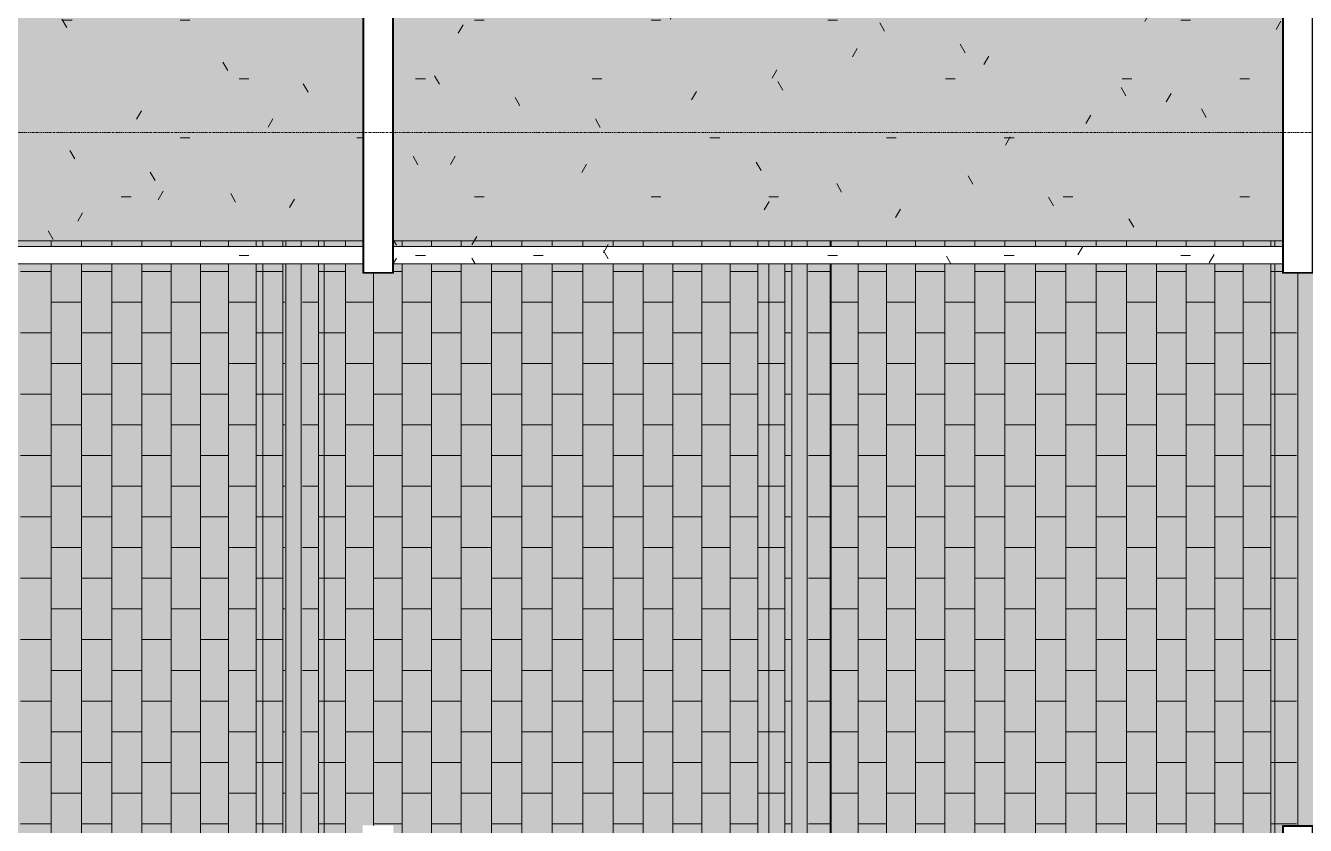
# Model space of a CAD drawing. Header units: inches. Extents: x -956 to 966, y -1111 to 895.
# Drawn here: x -580.8 to -413.8, y -66.6 to 37.7 of the extents above; entities that cross this region are included whole.
import ezdxf

# ---------------------------------------------------------------- set-up
doc = ezdxf.new("R2010")
doc.units = ezdxf.units.IN
doc.header["$MEASUREMENT"] = 0
doc.linetypes.add('Grid Line 1_4_', pattern=[0.4375, 0.25, -0.0625, 0.0625, -0.0625])
for name, color, linetype, lineweight in [('A-CLNG', 13, 'Continuous', 13), ('A-CLNG-PATT', 13, 'Continuous', 13), ('E-LITE-EQPM', 33, 'Continuous', 9), ('I-WALL', 2, 'Continuous', 13), ('S-GRID', 1, 'Continuous', 9)]:
    doc.layers.add(name, color=color, linetype=linetype, lineweight=lineweight)
pattern_1 = [(0, (0, 0), (30.72, 7.68), [1.267, -21.773, 1.267, -21.773, -122.88]), (0, (0, 0), (30.72, 7.68), [-46.08, 1.267, -44.813, 1.267, -21.773, -53.76]), (0, (0, 0), (30.72, 7.68), [-115.2, 1.267, -14.093, 1.267, -37.133]), (120, (11.52, 3.84), (-22.011075, 22.7643), [1.267, -21.773, 1.267, -21.773, -122.88]), (120, (11.52, 3.84), (-22.011075, 22.7643), [-46.08, 1.267, -44.813, 1.267, -21.773, -53.76]), (120, (11.52, 3.84), (-22.011075, 22.7643), [-115.2, 1.267, -14.093, 1.267, -37.133]), (240, (15.36, 19.2), (-8.708925, -30.4443), [1.267, -21.773, 1.267, -21.773, -122.88]), (240, (15.36, 19.2), (-8.708925, -30.4443), [-46.08, 1.267, -44.813, 1.267, -21.773, -53.76]), (240, (15.36, 19.2), (-8.708925, -30.4443), [-115.2, 1.267, -14.093, 1.267, -37.133])]

# ---------------------------------------------------------------- blocks, each defined once
blk = doc.blocks.new('FP_1_18-7TH FLOOR TELECOM OVERHEAD ROUTING PLAN')
at = {"layer": 'A-CLNG-PATT', "color": 50}
for p, q in [((-475.71, 9.63), (-475.71, 8.88)), ((-472.15, 9.63), (-472.15, 8.88)), ((-468.47, 9.63), (-468.47, 8.88)), ((-464.71, 9.63), (-464.71, 8.88)), ((-460.87, 9.63), (-460.87, 8.88)), ((-456.96, 9.63), (-456.96, 8.88)), ((-453.02, 9.63), (-453.02, 8.88)), ((-449.05, 9.63), (-449.05, 8.88)), ((-445.07, 9.63), (-445.07, 8.88)), ((-441.1, 9.63), (-441.1, 8.88)), ((-437.15, 9.63), (-437.15, 8.88)), ((-433.24, 9.63), (-433.24, 8.88)), ((-429.39, 9.63), (-429.39, 8.88)), ((-425.62, 9.63), (-425.62, 8.88)), ((-421.93, 9.63), (-421.93, 8.88)), ((-418.35, 9.63), (-418.35, 8.88)), ((-475.82, 5.61), (-478.67, 5.61)), ((-475.71, 5.61), (-475.82, 5.61)), ((-475.71, 6.63), (-475.71, -164.61)), ((-472.15, 6.63), (-472.15, -164.61)), ((-468.47, 5.61), (-472.15, 5.61)), ((-468.47, 6.63), (-468.47, -164.61)), ((-464.71, 6.63), (-464.71, -164.61)), ((-460.87, 5.61), (-464.71, 5.61)), ((-460.87, 6.63), (-460.87, -164.61)), ((-456.96, 6.63), (-456.96, -164.61)), ((-453.02, 5.61), (-456.96, 5.61)), ((-453.02, 6.63), (-453.02, -164.61)), ((-449.05, 6.63), (-449.05, -164.61)), ((-445.07, 5.61), (-449.05, 5.61)), ((-445.07, 6.63), (-445.07, -164.61)), ((-441.1, 6.63), (-441.1, -164.61)), ((-437.15, 5.61), (-441.1, 5.61)), ((-437.15, 6.63), (-437.15, -164.61)), ((-433.24, 6.63), (-433.24, -164.61)), ((-429.39, 5.61), (-433.24, 5.61)), ((-429.39, 6.63), (-429.39, -164.61)), ((-425.62, 6.63), (-425.62, -164.61)), ((-421.93, 5.61), (-425.62, 5.61)), ((-421.93, 6.63), (-421.93, -164.61)), ((-418.35, 6.63), (-418.35, -164.61)), ((-417.82, 5.61), (-418.35, 5.61)), ((-416.8, 5.61), (-417.82, 5.61)), ((-472.15, 1.61), (-475.71, 1.61)), ((-464.71, 1.61), (-468.47, 1.61)), ((-456.96, 1.61), (-460.87, 1.61)), ((-449.05, 1.61), (-453.02, 1.61)), ((-441.1, 1.61), (-445.07, 1.61)), ((-433.24, 1.61), (-437.15, 1.61)), ((-425.62, 1.61), (-429.39, 1.61)), ((-418.35, 1.61), (-421.93, 1.61)), ((-475.82, -2.39), (-478.67, -2.39)), ((-475.71, -2.39), (-475.82, -2.39)), ((-468.47, -2.39), (-472.15, -2.39)), ((-460.87, -2.39), (-464.71, -2.39)), ((-453.02, -2.39), (-456.96, -2.39)), ((-445.07, -2.39), (-449.05, -2.39)), ((-437.15, -2.39), (-441.1, -2.39)), ((-429.39, -2.39), (-433.24, -2.39)), ((-421.93, -2.39), (-425.62, -2.39)), ((-417.82, -2.39), (-418.35, -2.39)), ((-414.97, -2.39), (-417.82, -2.39)), ((-472.15, -6.39), (-475.71, -6.39)), ((-464.71, -6.39), (-468.47, -6.39)), ((-456.96, -6.39), (-460.87, -6.39)), ((-449.05, -6.39), (-453.02, -6.39)), ((-441.1, -6.39), (-445.07, -6.39)), ((-433.24, -6.39), (-437.15, -6.39)), ((-425.62, -6.39), (-429.39, -6.39)), ((-418.35, -6.39), (-421.93, -6.39)), ((-475.82, -10.39), (-478.67, -10.39)), ((-475.71, -10.39), (-475.82, -10.39)), ((-468.47, -10.39), (-472.15, -10.39)), ((-460.87, -10.39), (-464.71, -10.39)), ((-453.02, -10.39), (-456.96, -10.39)), ((-445.07, -10.39), (-449.05, -10.39)), ((-437.15, -10.39), (-441.1, -10.39)), ((-429.39, -10.39), (-433.24, -10.39)), ((-421.93, -10.39), (-425.62, -10.39)), ((-417.82, -10.39), (-418.35, -10.39)), ((-414.97, -10.39), (-417.82, -10.39)), ((-472.15, -14.39), (-475.71, -14.39)), ((-464.71, -14.39), (-468.47, -14.39)), ((-456.96, -14.39), (-460.87, -14.39)), ((-449.05, -14.39), (-453.02, -14.39)), ((-441.1, -14.39), (-445.07, -14.39)), ((-433.24, -14.39), (-437.15, -14.39)), ((-425.62, -14.39), (-429.39, -14.39)), ((-418.35, -14.39), (-421.93, -14.39)), ((-475.82, -18.39), (-478.67, -18.39)), ((-475.71, -18.39), (-475.82, -18.39)), ((-468.47, -18.39), (-472.15, -18.39)), ((-460.87, -18.39), (-464.71, -18.39)), ((-453.02, -18.39), (-456.96, -18.39)), ((-445.07, -18.39), (-449.05, -18.39)), ((-437.15, -18.39), (-441.1, -18.39)), ((-429.39, -18.39), (-433.24, -18.39)), ((-421.93, -18.39), (-425.62, -18.39)), ((-417.82, -18.39), (-418.35, -18.39)), ((-414.97, -18.39), (-417.82, -18.39)), ((-472.15, -22.39), (-475.71, -22.39)), ((-464.71, -22.39), (-468.47, -22.39)), ((-456.96, -22.39), (-460.87, -22.39)), ((-449.05, -22.39), (-453.02, -22.39)), ((-441.1, -22.39), (-445.07, -22.39)), ((-433.24, -22.39), (-437.15, -22.39)), ((-425.62, -22.39), (-429.39, -22.39)), ((-418.35, -22.39), (-421.93, -22.39)), ((-475.82, -26.39), (-478.67, -26.39)), ((-475.71, -26.39), (-475.82, -26.39)), ((-468.47, -26.39), (-472.15, -26.39)), ((-460.87, -26.39), (-464.71, -26.39)), ((-453.02, -26.39), (-456.96, -26.39)), ((-445.07, -26.39), (-449.05, -26.39)), ((-437.15, -26.39), (-441.1, -26.39)), ((-429.39, -26.39), (-433.24, -26.39)), ((-421.93, -26.39), (-425.62, -26.39)), ((-417.82, -26.39), (-418.35, -26.39)), ((-414.97, -26.39), (-417.82, -26.39)), ((-472.15, -30.39), (-475.71, -30.39)), ((-464.71, -30.39), (-468.47, -30.39)), ((-456.96, -30.39), (-460.87, -30.39)), ((-449.05, -30.39), (-453.02, -30.39)), ((-441.1, -30.39), (-445.07, -30.39)), ((-433.24, -30.39), (-437.15, -30.39)), ((-425.62, -30.39), (-429.39, -30.39)), ((-418.35, -30.39), (-421.93, -30.39)), ((-475.82, -34.39), (-478.67, -34.39)), ((-475.71, -34.39), (-475.82, -34.39)), ((-468.47, -34.39), (-472.15, -34.39)), ((-460.87, -34.39), (-464.71, -34.39)), ((-453.02, -34.39), (-456.96, -34.39)), ((-445.07, -34.39), (-449.05, -34.39)), ((-437.15, -34.39), (-441.1, -34.39)), ((-429.39, -34.39), (-433.24, -34.39)), ((-421.93, -34.39), (-425.62, -34.39)), ((-417.82, -34.39), (-418.35, -34.39)), ((-414.97, -34.39), (-417.82, -34.39)), ((-472.15, -38.39), (-475.71, -38.39)), ((-464.71, -38.39), (-468.47, -38.39)), ((-456.96, -38.39), (-460.87, -38.39)), ((-449.05, -38.39), (-453.02, -38.39)), ((-441.1, -38.39), (-445.07, -38.39)), ((-433.24, -38.39), (-437.15, -38.39)), ((-425.62, -38.39), (-429.39, -38.39)), ((-418.35, -38.39), (-421.93, -38.39)), ((-475.82, -42.39), (-478.67, -42.39)), ((-475.71, -42.39), (-475.82, -42.39)), ((-468.47, -42.39), (-472.15, -42.39)), ((-460.87, -42.39), (-464.71, -42.39)), ((-453.02, -42.39), (-456.96, -42.39)), ((-445.07, -42.39), (-449.05, -42.39)), ((-437.15, -42.39), (-441.1, -42.39)), ((-429.39, -42.39), (-433.24, -42.39)), ((-421.93, -42.39), (-425.62, -42.39)), ((-417.82, -42.39), (-418.35, -42.39)), ((-414.97, -42.39), (-417.82, -42.39)), ((-472.15, -46.39), (-475.71, -46.39)), ((-464.71, -46.39), (-468.47, -46.39)), ((-456.96, -46.39), (-460.87, -46.39)), ((-449.05, -46.39), (-453.02, -46.39)), ((-441.1, -46.39), (-445.07, -46.39)), ((-433.24, -46.39), (-437.15, -46.39)), ((-425.62, -46.39), (-429.39, -46.39)), ((-418.35, -46.39), (-421.93, -46.39)), ((-475.82, -50.39), (-478.67, -50.39)), ((-475.71, -50.39), (-475.82, -50.39)), ((-468.47, -50.39), (-472.15, -50.39)), ((-460.87, -50.39), (-464.71, -50.39)), ((-453.02, -50.39), (-456.96, -50.39)), ((-445.07, -50.39), (-449.05, -50.39)), ((-437.15, -50.39), (-441.1, -50.39)), ((-429.39, -50.39), (-433.24, -50.39)), ((-421.93, -50.39), (-425.62, -50.39)), ((-417.82, -50.39), (-418.35, -50.39)), ((-414.97, -50.39), (-417.82, -50.39)), ((-472.15, -54.39), (-475.71, -54.39)), ((-464.71, -54.39), (-468.47, -54.39)), ((-456.96, -54.39), (-460.87, -54.39)), ((-449.05, -54.39), (-453.02, -54.39)), ((-441.1, -54.39), (-445.07, -54.39)), ((-433.24, -54.39), (-437.15, -54.39)), ((-425.62, -54.39), (-429.39, -54.39)), ((-418.35, -54.39), (-421.93, -54.39)), ((-475.82, -58.39), (-478.67, -58.39)), ((-475.71, -58.39), (-475.82, -58.39)), ((-468.47, -58.39), (-472.15, -58.39)), ((-460.87, -58.39), (-464.71, -58.39)), ((-453.02, -58.39), (-456.96, -58.39)), ((-445.07, -58.39), (-449.05, -58.39)), ((-437.15, -58.39), (-441.1, -58.39)), ((-429.39, -58.39), (-433.24, -58.39)), ((-421.93, -58.39), (-425.62, -58.39)), ((-417.82, -58.39), (-418.35, -58.39)), ((-414.97, -58.39), (-417.82, -58.39)), ((-472.15, -62.39), (-475.71, -62.39)), ((-464.71, -62.39), (-468.47, -62.39)), ((-456.96, -62.39), (-460.87, -62.39)), ((-449.05, -62.39), (-453.02, -62.39)), ((-441.1, -62.39), (-445.07, -62.39)), ((-433.24, -62.39), (-437.15, -62.39)), ((-425.62, -62.39), (-429.39, -62.39)), ((-418.35, -62.39), (-421.93, -62.39)), ((-475.82, -66.39), (-478.67, -66.39)), ((-475.71, -66.39), (-475.82, -66.39)), ((-468.47, -66.39), (-472.15, -66.39)), ((-460.87, -66.39), (-464.71, -66.39)), ((-453.02, -66.39), (-456.96, -66.39)), ((-445.07, -66.39), (-449.05, -66.39)), ((-437.15, -66.39), (-441.1, -66.39)), ((-429.39, -66.39), (-433.24, -66.39)), ((-421.93, -66.39), (-425.62, -66.39)), ((-417.82, -66.39), (-418.35, -66.39)), ((-414.97, -66.39), (-417.82, -66.39))]:
    blk.add_line(p, q, dxfattribs=at)
blk = doc.blocks.new('FP_1_19-7TH FLOOR TELECOM OVERHEAD ROUTING PLAN')
at = {"layer": 'A-CLNG-PATT', "color": 50}
for p, q in [((-542.59, 9.63), (-542.59, 8.88)), ((-539.06, 9.63), (-539.06, 8.88)), ((-531.66, 9.63), (-531.66, 8.88)), ((-527.84, 9.63), (-527.84, 8.88)), ((-523.95, 9.63), (-523.95, 8.88)), ((-520.02, 9.63), (-520.02, 8.88)), ((-516.05, 9.63), (-516.05, 8.88)), ((-512.07, 9.63), (-512.07, 8.88)), ((-508.09, 9.63), (-508.09, 8.88)), ((-504.14, 9.63), (-504.14, 8.88)), ((-500.22, 9.63), (-500.22, 8.88)), ((-496.35, 9.63), (-496.35, 8.88)), ((-492.56, 9.63), (-492.56, 8.88)), ((-488.85, 9.63), (-488.85, 8.88)), ((-485.24, 9.63), (-485.24, 8.88)), ((-481.75, 9.63), (-481.75, 8.88)), ((-542.59, 6.63), (-542.59, -164.61)), ((-541.82, 5.61), (-542.59, 5.61)), ((-539.06, 5.61), (-541.82, 5.61)), ((-539.06, 6.63), (-539.06, -164.61)), ((-535.41, 5.39), (-535.41, -66.61)), ((-531.66, 5.61), (-532.8, 5.61)), ((-531.66, 6.63), (-531.66, -164.61)), ((-527.84, 6.63), (-527.84, -164.61)), ((-523.95, 5.61), (-527.84, 5.61)), ((-523.95, 6.63), (-523.95, -164.61)), ((-520.02, 6.63), (-520.02, -164.61)), ((-516.05, 5.61), (-520.02, 5.61)), ((-516.05, 6.63), (-516.05, -164.61)), ((-512.07, 6.63), (-512.07, -164.61)), ((-508.09, 5.61), (-512.07, 5.61)), ((-508.09, 6.63), (-508.09, -164.61)), ((-504.14, 6.63), (-504.14, -164.61)), ((-500.22, 5.61), (-504.14, 5.61)), ((-500.22, 6.63), (-500.22, -164.61)), ((-496.35, 6.63), (-496.35, -164.61)), ((-492.56, 5.61), (-496.35, 5.61)), ((-492.56, 6.63), (-492.56, -164.61)), ((-488.85, 6.63), (-488.85, -164.61)), ((-485.24, 5.61), (-488.85, 5.61)), ((-485.24, 6.63), (-485.24, -164.61)), ((-481.75, 6.63), (-481.75, -164.61)), ((-480.97, 5.61), (-481.75, 5.61)), ((-542.59, 1.61), (-544.67, 1.61)), ((-535.41, 1.61), (-539.06, 1.61)), ((-527.84, 1.61), (-531.66, 1.61)), ((-520.02, 1.61), (-523.95, 1.61)), ((-512.07, 1.61), (-516.05, 1.61)), ((-504.14, 1.61), (-508.09, 1.61)), ((-496.35, 1.61), (-500.22, 1.61)), ((-488.85, 1.61), (-492.56, 1.61)), ((-483.82, 1.61), (-485.24, 1.61)), ((-481.75, 1.61), (-483.82, 1.61)), ((-541.82, -2.39), (-542.59, -2.39)), ((-539.06, -2.39), (-541.82, -2.39)), ((-531.66, -2.39), (-535.41, -2.39)), ((-523.95, -2.39), (-527.84, -2.39)), ((-516.05, -2.39), (-520.02, -2.39)), ((-508.09, -2.39), (-512.07, -2.39)), ((-500.22, -2.39), (-504.14, -2.39)), ((-492.56, -2.39), (-496.35, -2.39)), ((-485.24, -2.39), (-488.85, -2.39)), ((-480.97, -2.39), (-481.75, -2.39)), ((-542.59, -6.39), (-544.67, -6.39)), ((-535.41, -6.39), (-539.06, -6.39)), ((-527.84, -6.39), (-531.66, -6.39)), ((-520.02, -6.39), (-523.95, -6.39)), ((-512.07, -6.39), (-516.05, -6.39)), ((-504.14, -6.39), (-508.09, -6.39)), ((-496.35, -6.39), (-500.22, -6.39)), ((-488.85, -6.39), (-492.56, -6.39)), ((-483.82, -6.39), (-485.24, -6.39)), ((-481.75, -6.39), (-483.82, -6.39)), ((-541.82, -10.39), (-542.59, -10.39)), ((-539.06, -10.39), (-541.82, -10.39)), ((-531.66, -10.39), (-535.41, -10.39)), ((-523.95, -10.39), (-527.84, -10.39)), ((-516.05, -10.39), (-520.02, -10.39)), ((-508.09, -10.39), (-512.07, -10.39)), ((-500.22, -10.39), (-504.14, -10.39)), ((-492.56, -10.39), (-496.35, -10.39)), ((-485.24, -10.39), (-488.85, -10.39)), ((-480.97, -10.39), (-481.75, -10.39)), ((-542.59, -14.39), (-544.67, -14.39)), ((-535.41, -14.39), (-539.06, -14.39)), ((-527.84, -14.39), (-531.66, -14.39)), ((-520.02, -14.39), (-523.95, -14.39)), ((-512.07, -14.39), (-516.05, -14.39)), ((-504.14, -14.39), (-508.09, -14.39)), ((-496.35, -14.39), (-500.22, -14.39)), ((-488.85, -14.39), (-492.56, -14.39)), ((-483.82, -14.39), (-485.24, -14.39)), ((-481.75, -14.39), (-483.82, -14.39)), ((-541.82, -18.39), (-542.59, -18.39)), ((-539.06, -18.39), (-541.82, -18.39)), ((-531.66, -18.39), (-535.41, -18.39)), ((-523.95, -18.39), (-527.84, -18.39)), ((-516.05, -18.39), (-520.02, -18.39)), ((-508.09, -18.39), (-512.07, -18.39)), ((-500.22, -18.39), (-504.14, -18.39)), ((-492.56, -18.39), (-496.35, -18.39)), ((-485.24, -18.39), (-488.85, -18.39)), ((-480.97, -18.39), (-481.75, -18.39)), ((-542.59, -22.39), (-544.67, -22.39)), ((-535.41, -22.39), (-539.06, -22.39)), ((-527.84, -22.39), (-531.66, -22.39)), ((-520.02, -22.39), (-523.95, -22.39)), ((-512.07, -22.39), (-516.05, -22.39)), ((-504.14, -22.39), (-508.09, -22.39)), ((-496.35, -22.39), (-500.22, -22.39)), ((-488.85, -22.39), (-492.56, -22.39)), ((-483.82, -22.39), (-485.24, -22.39)), ((-481.75, -22.39), (-483.82, -22.39)), ((-541.82, -26.39), (-542.59, -26.39)), ((-539.06, -26.39), (-541.82, -26.39)), ((-531.66, -26.39), (-535.41, -26.39)), ((-523.95, -26.39), (-527.84, -26.39)), ((-516.05, -26.39), (-520.02, -26.39)), ((-508.09, -26.39), (-512.07, -26.39)), ((-500.22, -26.39), (-504.14, -26.39)), ((-492.56, -26.39), (-496.35, -26.39)), ((-485.24, -26.39), (-488.85, -26.39)), ((-480.97, -26.39), (-481.75, -26.39)), ((-542.59, -30.39), (-544.67, -30.39)), ((-535.41, -30.39), (-539.06, -30.39)), ((-527.84, -30.39), (-531.66, -30.39)), ((-520.02, -30.39), (-523.95, -30.39)), ((-512.07, -30.39), (-516.05, -30.39)), ((-504.14, -30.39), (-508.09, -30.39)), ((-496.35, -30.39), (-500.22, -30.39)), ((-488.85, -30.39), (-492.56, -30.39)), ((-483.82, -30.39), (-485.24, -30.39)), ((-481.75, -30.39), (-483.82, -30.39)), ((-541.82, -34.39), (-542.59, -34.39)), ((-539.06, -34.39), (-541.82, -34.39)), ((-531.66, -34.39), (-535.41, -34.39)), ((-523.95, -34.39), (-527.84, -34.39)), ((-516.05, -34.39), (-520.02, -34.39)), ((-508.09, -34.39), (-512.07, -34.39)), ((-500.22, -34.39), (-504.14, -34.39)), ((-492.56, -34.39), (-496.35, -34.39)), ((-485.24, -34.39), (-488.85, -34.39)), ((-480.97, -34.39), (-481.75, -34.39)), ((-542.59, -38.39), (-544.67, -38.39)), ((-535.41, -38.39), (-539.06, -38.39)), ((-527.84, -38.39), (-531.66, -38.39)), ((-520.02, -38.39), (-523.95, -38.39)), ((-512.07, -38.39), (-516.05, -38.39)), ((-504.14, -38.39), (-508.09, -38.39)), ((-496.35, -38.39), (-500.22, -38.39)), ((-488.85, -38.39), (-492.56, -38.39)), ((-483.82, -38.39), (-485.24, -38.39)), ((-481.75, -38.39), (-483.82, -38.39)), ((-541.82, -42.39), (-542.59, -42.39)), ((-539.06, -42.39), (-541.82, -42.39)), ((-531.66, -42.39), (-535.41, -42.39)), ((-523.95, -42.39), (-527.84, -42.39)), ((-516.05, -42.39), (-520.02, -42.39)), ((-508.09, -42.39), (-512.07, -42.39)), ((-500.22, -42.39), (-504.14, -42.39)), ((-492.56, -42.39), (-496.35, -42.39)), ((-485.24, -42.39), (-488.85, -42.39)), ((-480.97, -42.39), (-481.75, -42.39)), ((-542.59, -46.39), (-544.67, -46.39)), ((-535.41, -46.39), (-539.06, -46.39)), ((-527.84, -46.39), (-531.66, -46.39)), ((-520.02, -46.39), (-523.95, -46.39)), ((-512.07, -46.39), (-516.05, -46.39)), ((-504.14, -46.39), (-508.09, -46.39)), ((-496.35, -46.39), (-500.22, -46.39)), ((-488.85, -46.39), (-492.56, -46.39)), ((-483.82, -46.39), (-485.24, -46.39)), ((-481.75, -46.39), (-483.82, -46.39)), ((-541.82, -50.39), (-542.59, -50.39)), ((-539.06, -50.39), (-541.82, -50.39)), ((-531.66, -50.39), (-535.41, -50.39)), ((-523.95, -50.39), (-527.84, -50.39)), ((-516.05, -50.39), (-520.02, -50.39)), ((-508.09, -50.39), (-512.07, -50.39)), ((-500.22, -50.39), (-504.14, -50.39)), ((-492.56, -50.39), (-496.35, -50.39)), ((-485.24, -50.39), (-488.85, -50.39)), ((-480.97, -50.39), (-481.75, -50.39)), ((-542.59, -54.39), (-544.67, -54.39)), ((-535.41, -54.39), (-539.06, -54.39)), ((-527.84, -54.39), (-531.66, -54.39)), ((-520.02, -54.39), (-523.95, -54.39)), ((-512.07, -54.39), (-516.05, -54.39)), ((-504.14, -54.39), (-508.09, -54.39)), ((-496.35, -54.39), (-500.22, -54.39)), ((-488.85, -54.39), (-492.56, -54.39)), ((-483.82, -54.39), (-485.24, -54.39)), ((-481.75, -54.39), (-483.82, -54.39)), ((-541.82, -58.39), (-542.59, -58.39)), ((-539.06, -58.39), (-541.82, -58.39)), ((-531.66, -58.39), (-535.41, -58.39)), ((-523.95, -58.39), (-527.84, -58.39)), ((-516.05, -58.39), (-520.02, -58.39)), ((-508.09, -58.39), (-512.07, -58.39)), ((-500.22, -58.39), (-504.14, -58.39)), ((-492.56, -58.39), (-496.35, -58.39)), ((-485.24, -58.39), (-488.85, -58.39)), ((-480.97, -58.39), (-481.75, -58.39)), ((-542.59, -62.39), (-544.67, -62.39)), ((-535.41, -62.39), (-539.06, -62.39)), ((-527.84, -62.39), (-531.66, -62.39)), ((-520.02, -62.39), (-523.95, -62.39)), ((-512.07, -62.39), (-516.05, -62.39)), ((-504.14, -62.39), (-508.09, -62.39)), ((-496.35, -62.39), (-500.22, -62.39)), ((-488.85, -62.39), (-492.56, -62.39)), ((-483.82, -62.39), (-485.24, -62.39)), ((-481.75, -62.39), (-483.82, -62.39)), ((-541.82, -66.39), (-542.59, -66.39)), ((-539.06, -66.39), (-541.82, -66.39)), ((-531.66, -66.39), (-535.41, -66.39)), ((-523.95, -66.39), (-527.84, -66.39)), ((-516.05, -66.39), (-520.02, -66.39)), ((-508.09, -66.39), (-512.07, -66.39)), ((-500.22, -66.39), (-504.14, -66.39)), ((-492.56, -66.39), (-496.35, -66.39)), ((-485.24, -66.39), (-488.85, -66.39)), ((-480.97, -66.39), (-481.75, -66.39))]:
    blk.add_line(p, q, dxfattribs=at)
blk = doc.blocks.new('FP_1_20-7TH FLOOR TELECOM OVERHEAD ROUTING PLAN')
at = {"layer": 'A-CLNG-PATT', "color": 50}
for p, q in [((-577.47, 9.63), (-577.47, 8.88)), ((-573.5, 9.63), (-573.5, 8.88)), ((-569.54, 9.63), (-569.54, 8.88)), ((-565.63, 9.63), (-565.63, 8.88)), ((-561.78, 9.63), (-561.78, 8.88)), ((-557.99, 9.63), (-557.99, 8.88)), ((-554.3, 9.63), (-554.3, 8.88)), ((-550.71, 9.63), (-550.71, 8.88)), ((-547.23, 9.63), (-547.23, 8.88)), ((-577.47, 5.61), (-581.45, 5.61)), ((-577.47, 6.63), (-577.47, -164.61)), ((-573.5, 6.63), (-573.5, -164.61)), ((-569.54, 5.61), (-573.5, 5.61)), ((-569.54, 6.63), (-569.54, -164.61)), ((-565.63, 6.63), (-565.63, -164.61)), ((-561.78, 5.61), (-565.63, 5.61)), ((-561.78, 6.63), (-561.78, -164.61)), ((-557.99, 6.63), (-557.99, -164.61)), ((-554.3, 5.61), (-557.99, 5.61)), ((-554.3, 6.63), (-554.3, -164.61)), ((-550.71, 6.63), (-550.71, -164.61)), ((-549.82, 5.61), (-550.71, 5.61)), ((-547.23, 5.61), (-549.82, 5.61)), ((-547.23, 6.63), (-547.23, -164.61)), ((-573.5, 1.61), (-577.47, 1.61)), ((-565.63, 1.61), (-569.54, 1.61)), ((-557.99, 1.61), (-561.78, 1.61)), ((-550.71, 1.61), (-554.3, 1.61)), ((-546.97, 1.61), (-547.23, 1.61)), ((-577.47, -2.39), (-581.45, -2.39)), ((-569.54, -2.39), (-573.5, -2.39)), ((-561.78, -2.39), (-565.63, -2.39)), ((-554.3, -2.39), (-557.99, -2.39)), ((-549.82, -2.39), (-550.71, -2.39)), ((-547.23, -2.39), (-549.82, -2.39)), ((-573.5, -6.39), (-577.47, -6.39)), ((-565.63, -6.39), (-569.54, -6.39)), ((-557.99, -6.39), (-561.78, -6.39)), ((-550.71, -6.39), (-554.3, -6.39)), ((-546.97, -6.39), (-547.23, -6.39)), ((-577.47, -10.39), (-581.45, -10.39)), ((-569.54, -10.39), (-573.5, -10.39)), ((-561.78, -10.39), (-565.63, -10.39)), ((-554.3, -10.39), (-557.99, -10.39)), ((-549.82, -10.39), (-550.71, -10.39)), ((-547.23, -10.39), (-549.82, -10.39)), ((-573.5, -14.39), (-577.47, -14.39)), ((-565.63, -14.39), (-569.54, -14.39)), ((-557.99, -14.39), (-561.78, -14.39)), ((-550.71, -14.39), (-554.3, -14.39)), ((-546.97, -14.39), (-547.23, -14.39)), ((-577.47, -18.39), (-581.45, -18.39)), ((-569.54, -18.39), (-573.5, -18.39)), ((-561.78, -18.39), (-565.63, -18.39)), ((-554.3, -18.39), (-557.99, -18.39)), ((-549.82, -18.39), (-550.71, -18.39)), ((-547.23, -18.39), (-549.82, -18.39)), ((-573.5, -22.39), (-577.47, -22.39)), ((-565.63, -22.39), (-569.54, -22.39)), ((-557.99, -22.39), (-561.78, -22.39)), ((-550.71, -22.39), (-554.3, -22.39)), ((-546.97, -22.39), (-547.23, -22.39)), ((-577.47, -26.39), (-581.45, -26.39)), ((-569.54, -26.39), (-573.5, -26.39)), ((-561.78, -26.39), (-565.63, -26.39)), ((-554.3, -26.39), (-557.99, -26.39)), ((-549.82, -26.39), (-550.71, -26.39)), ((-547.23, -26.39), (-549.82, -26.39)), ((-573.5, -30.39), (-577.47, -30.39)), ((-565.63, -30.39), (-569.54, -30.39)), ((-557.99, -30.39), (-561.78, -30.39)), ((-550.71, -30.39), (-554.3, -30.39)), ((-546.97, -30.39), (-547.23, -30.39)), ((-577.47, -34.39), (-581.45, -34.39)), ((-569.54, -34.39), (-573.5, -34.39)), ((-561.78, -34.39), (-565.63, -34.39)), ((-554.3, -34.39), (-557.99, -34.39)), ((-549.82, -34.39), (-550.71, -34.39)), ((-547.23, -34.39), (-549.82, -34.39)), ((-573.5, -38.39), (-577.47, -38.39)), ((-565.63, -38.39), (-569.54, -38.39)), ((-557.99, -38.39), (-561.78, -38.39)), ((-550.71, -38.39), (-554.3, -38.39)), ((-546.97, -38.39), (-547.23, -38.39)), ((-577.47, -42.39), (-581.45, -42.39)), ((-569.54, -42.39), (-573.5, -42.39)), ((-561.78, -42.39), (-565.63, -42.39)), ((-554.3, -42.39), (-557.99, -42.39)), ((-549.82, -42.39), (-550.71, -42.39)), ((-547.23, -42.39), (-549.82, -42.39)), ((-573.5, -46.39), (-577.47, -46.39)), ((-565.63, -46.39), (-569.54, -46.39)), ((-557.99, -46.39), (-561.78, -46.39)), ((-550.71, -46.39), (-554.3, -46.39)), ((-546.97, -46.39), (-547.23, -46.39)), ((-577.47, -50.39), (-581.45, -50.39)), ((-569.54, -50.39), (-573.5, -50.39)), ((-561.78, -50.39), (-565.63, -50.39)), ((-554.3, -50.39), (-557.99, -50.39)), ((-549.82, -50.39), (-550.71, -50.39)), ((-547.23, -50.39), (-549.82, -50.39)), ((-573.5, -54.39), (-577.47, -54.39)), ((-565.63, -54.39), (-569.54, -54.39)), ((-557.99, -54.39), (-561.78, -54.39)), ((-550.71, -54.39), (-554.3, -54.39)), ((-546.97, -54.39), (-547.23, -54.39)), ((-577.47, -58.39), (-581.45, -58.39)), ((-569.54, -58.39), (-573.5, -58.39)), ((-561.78, -58.39), (-565.63, -58.39)), ((-554.3, -58.39), (-557.99, -58.39)), ((-549.82, -58.39), (-550.71, -58.39)), ((-547.23, -58.39), (-549.82, -58.39)), ((-573.5, -62.39), (-577.47, -62.39)), ((-565.63, -62.39), (-569.54, -62.39)), ((-557.99, -62.39), (-561.78, -62.39)), ((-550.71, -62.39), (-554.3, -62.39)), ((-546.97, -62.39), (-547.23, -62.39)), ((-577.47, -66.39), (-581.45, -66.39)), ((-569.54, -66.39), (-573.5, -66.39)), ((-561.78, -66.39), (-565.63, -66.39)), ((-554.3, -66.39), (-557.99, -66.39)), ((-549.82, -66.39), (-550.71, -66.39)), ((-547.23, -66.39), (-549.82, -66.39))]:
    blk.add_line(p, q, dxfattribs=at)
blk = doc.blocks.new('7th Floor Vault - 7th Floor Vault-2429340-7TH FLOOR TELECOM OVERHEAD ROUTING PLAN')
at = {"layer": 'A-CLNG', "color": 10, "lineweight": 9}
for p, q in [((-549.8, 9.63), (-607.84, 9.63)), ((-607.82, 9.63), (-549.82, 9.63)), ((-541.82, 9.63), (-549.82, 9.63)), ((-549.82, 8.88), (-549.82, 9.63)), ((-549.82, 9.63), (-546.82, 9.63)), ((-549.82, 8.88), (-549.82, 9.63)), ((-549.82, 9.63), (-546.82, 9.63)), ((-546.82, 9.63), (-549.8, 9.63)), ((-546.82, 8.88), (-546.82, 9.63)), ((-546.82, 9.63), (-544.82, 9.63)), ((-541.84, 9.63), (-544.82, 9.63)), ((-544.82, 9.63), (-541.82, 9.63)), ((-544.82, 8.88), (-544.82, 9.63)), ((-544.82, 9.63), (-541.82, 9.63)), ((-536.81, 9.63), (-541.84, 9.63)), ((-541.82, 8.88), (-541.82, 9.63)), ((-541.82, 8.88), (-541.82, 9.63)), ((-541.82, 9.63), (-536.8, 9.63)), ((-483.8, 9.63), (-532.82, 9.63)), ((-532.8, 9.63), (-483.82, 9.63)), ((-475.82, 9.63), (-483.82, 9.63)), ((-483.82, 8.88), (-483.82, 9.63)), ((-483.82, 9.63), (-480.82, 9.63)), ((-483.82, 8.88), (-483.82, 9.63)), ((-483.82, 9.63), (-480.82, 9.63)), ((-480.82, 9.63), (-483.8, 9.63)), ((-480.82, 8.88), (-480.82, 9.63)), ((-480.82, 9.63), (-478.82, 9.63)), ((-475.84, 9.63), (-478.82, 9.63)), ((-478.82, 9.63), (-475.82, 9.63)), ((-478.82, 8.88), (-478.82, 9.63)), ((-478.82, 9.63), (-475.82, 9.63)), ((-428.96, 9.63), (-475.84, 9.63)), ((-475.82, 8.88), (-475.82, 9.63)), ((-475.82, 8.88), (-475.82, 9.63)), ((-475.82, 9.63), (-417.82, 9.63)), ((-417.8, 9.63), (-428.96, 9.63)), ((-416.8, 9.63), (-417.82, 9.63)), ((-417.82, 8.88), (-417.82, 9.63)), ((-417.82, 9.63), (-416.8, 9.63)), ((-417.82, 8.88), (-417.82, 9.63)), ((-417.82, 9.63), (-416.8, 9.63)), ((-416.77, 9.63), (-417.8, 9.63)), ((-549.82, -164.61), (-549.82, 6.63)), ((-549.82, -164.61), (-549.82, 6.63)), ((-546.82, -164.61), (-546.82, 6.63)), ((-544.82, -164.61), (-544.82, 6.63)), ((-541.82, -164.61), (-541.82, 6.63)), ((-541.82, -164.61), (-541.82, 6.63)), ((-483.82, -164.61), (-483.82, 6.63)), ((-483.82, -164.61), (-483.82, 6.63)), ((-480.82, -164.61), (-480.82, 6.63)), ((-478.82, -164.61), (-478.82, 6.63)), ((-475.82, -164.61), (-475.82, 6.63)), ((-475.82, -164.61), (-475.82, 6.63)), ((-417.82, -164.61), (-417.82, 6.63)), ((-417.82, -164.61), (-417.82, 6.63)), ((-414.82, -66.61), (-414.82, 5.39))]:
    blk.add_line(p, q, dxfattribs=at)
for name in ['FP_1_20-7TH FLOOR TELECOM OVERHEAD ROUTING PLAN', 'FP_1_19-7TH FLOOR TELECOM OVERHEAD ROUTING PLAN', 'FP_1_18-7TH FLOOR TELECOM OVERHEAD ROUTING PLAN']:
    blk.add_blockref(name, (0, 0), dxfattribs=at)
blk = doc.blocks.new('Lighting - Pendant-Finelite-HP4-D - HP-4 D-8_-SO-3000K-120-FA-SC-3361575-7TH FLOOR TELECOM OVERHEAD ROUTING PLAN')
at = {"layer": 'E-LITE-EQPM', "color": 9}
for p, q in [((48, 2), (-48, 2)), ((-48, 2), (-48, -2)), ((47.875, 1.875), (-47.875, 1.875)), ((-47.875, 1.875), (-47.875, -1.875)), ((-47.875, 1.875), (47.875, 1.875)), ((-47.875, -1.875), (-47.875, 1.875)), ((47.875, -1.875), (47.875, 1.875)), ((47.875, 1.875), (47.875, -1.875)), ((48, -2), (48, 2)), ((-48, -2), (48, -2)), ((-47.875, -1.875), (47.875, -1.875)), ((47.875, -1.875), (-47.875, -1.875))]:
    blk.add_line(p, q, dxfattribs=at)

msp = doc.modelspace()

# ---------------------------------------------------------------- hatches: boundary and pattern name
at = {"layer": 'A-CLNG-PATT'}
h = msp.add_hatch(dxfattribs=at)
h.set_pattern_fill('FP1_12', color=253, style=0, pattern_type=2)
h.set_pattern_definition(pattern_1)
h.paths.add_polyline_path([(-294.34, -537.62), (-227.98, -537.62), (-227.98, -527.62), (-219.98, -527.62), (-219.98, -509.12), (-210.98, -509.12), (-210.98, -364.18), (-211.98, -364.18), (-211.98, -243.37), (-299.98, -243.37), (-299.98, -537.62)], flags=0)
h.paths.add_polyline_path([(-606.23, -537.62), (-602.07, -537.62), (-602.07, -532.87), (-606.23, -532.87), (-606.23, -535.37)], flags=0)
h.paths.add_polyline_path([(-561.64, -537.62), (-356.48, -537.62), (-356.48, -525.62), (-323.98, -525.62), (-323.98, -537.62), (-305.35, -537.62), (-305.35, -525.37), (-321.35, -525.37), (-321.35, -427.37), (-305.35, -427.37), (-305.35, -243.37), (-386.84, -243.37), (-386.84, -318.61), (-390.84, -318.61), (-390.84, -243.37), (-496.9, -243.37), (-496.9, -318.61), (-500.9, -318.61), (-500.9, -243.37), (-562.04, -243.37), (-562.04, -427.37), (-500.9, -427.37), (-500.9, -402.61), (-496.9, -402.61), (-496.9, -427.37), (-390.84, -427.37), (-390.84, -402.61), (-386.84, -402.61), (-386.84, -427.37), (-370.04, -427.37), (-370.04, -525.37), (-578.04, -525.37), (-578.04, -243.37), (-578.35, -243.37), (-578.35, -528.62), (-563.48, -528.62), (-563.48, -537.62)], flags=0)
h.paths.add_polyline_path([(-567.73, -537.62), (-567.73, -532.87), (-578.07, -532.87), (-578.07, -537.62), (-572.48, -537.62)], flags=0)
h.paths.add_polyline_path([(-352.23, -537.62), (-349.48, -537.62), (-349.48, -529.87), (-352.23, -529.87), (-352.23, -536.61)], flags=0)
h.paths.add_polyline_path([(-680.44, -535.37), (-610.48, -535.37), (-610.48, -528.62), (-583.23, -528.62), (-583.23, -526.62), (-662.91, -526.62), (-662.91, -498.61), (-665.8, -498.61), (-665.8, -402.61), (-661.8, -402.61), (-661.8, -428.62), (-583.23, -428.62), (-583.23, -422.62), (-598.91, -422.62), (-598.91, -386.62), (-662.91, -386.62), (-662.91, -318.61), (-665.8, -318.61), (-665.8, -243.37), (-666.35, -243.37), (-666.35, -246.62), (-730.35, -246.62), (-730.35, -243.37), (-762.35, -243.37), (-762.35, -246.62), (-771.86, -246.62), (-771.86, -288.62), (-694.91, -288.62), (-694.91, -386.62), (-790.91, -386.62), (-790.91, -288.62), (-775.86, -288.62), (-775.86, -246.62), (-842.35, -246.62), (-842.35, -243.37), (-853.35, -243.37), (-853.35, -535.37), (-710.14, -535.37)], flags=0)
h.paths.add_polyline_path([(-834.85, -526.62), (-850.85, -526.62), (-850.85, -428.62), (-706.85, -428.62), (-706.85, -526.62), (-828.94, -526.62)], flags=0)
h.paths.add_polyline_path([(-255.48, -481.68), (-256.53, -481.54), (-257.51, -481.14), (-258.35, -480.49), (-259, -479.65), (-259.4, -478.67), (-259.54, -477.62), (-259.4, -476.57), (-259, -475.59), (-258.35, -474.75), (-257.51, -474.1), (-256.53, -473.7), (-255.48, -473.56), (-254.43, -473.7), (-253.45, -474.1), (-252.6, -474.75), (-251.96, -475.59), (-251.55, -476.57), (-251.41, -477.62), (-251.55, -478.67), (-251.96, -479.65), (-252.6, -480.49), (-253.45, -481.14), (-254.43, -481.54)], flags=0)
h.paths.add_polyline_path([(-255.48, -421.68), (-256.53, -421.54), (-257.51, -421.14), (-258.35, -420.49), (-259, -419.65), (-259.4, -418.67), (-259.54, -417.62), (-259.4, -416.57), (-259, -415.59), (-258.35, -414.75), (-257.51, -414.1), (-256.53, -413.7), (-255.48, -413.56), (-254.43, -413.7), (-253.45, -414.1), (-252.6, -414.75), (-251.96, -415.59), (-251.55, -416.57), (-251.41, -417.62), (-251.55, -418.67), (-251.96, -419.65), (-252.6, -420.49), (-253.45, -421.14), (-254.43, -421.54)], flags=0)
h.paths.add_polyline_path([(-255.48, -361.68), (-256.53, -361.54), (-257.51, -361.14), (-258.35, -360.49), (-259, -359.65), (-259.4, -358.67), (-259.54, -357.62), (-259.4, -356.57), (-259, -355.59), (-258.35, -354.75), (-257.51, -354.1), (-256.53, -353.7), (-255.48, -353.56), (-254.43, -353.7), (-253.45, -354.1), (-252.6, -354.75), (-251.96, -355.59), (-251.55, -356.57), (-251.41, -357.62), (-251.55, -358.67), (-251.96, -359.65), (-252.6, -360.49), (-253.45, -361.14), (-254.43, -361.54)], flags=0)
h.paths.add_polyline_path([(-255.48, -301.68), (-256.53, -301.54), (-257.51, -301.14), (-258.35, -300.49), (-259, -299.65), (-259.4, -298.67), (-259.54, -297.62), (-259.4, -296.57), (-259, -295.59), (-258.35, -294.75), (-257.51, -294.1), (-256.53, -293.7), (-255.48, -293.56), (-254.43, -293.7), (-253.45, -294.1), (-252.6, -294.75), (-251.96, -295.59), (-251.55, -296.57), (-251.41, -297.62), (-251.55, -298.67), (-251.96, -299.65), (-252.6, -300.49), (-253.45, -301.14), (-254.43, -301.54)], flags=0)
h.paths.add_polyline_path([(-661.8, -288.62), (-598.91, -288.62), (-598.91, -252.62), (-583.23, -252.62), (-583.23, -243.37), (-661.8, -243.37), (-661.8, -282.19)], flags=0)
h.paths.add_polyline_path([(-258.35, -241.12), (-257.53, -241.12), (-258.35, -240.49), (-259, -239.65), (-259.4, -238.67), (-259.54, -237.62), (-259.4, -236.57), (-259, -235.59), (-258.35, -234.75), (-257.51, -234.1), (-256.53, -233.7), (-255.48, -233.56), (-254.43, -233.7), (-253.45, -234.1), (-252.6, -234.75), (-251.96, -235.59), (-251.55, -236.57), (-251.41, -237.62), (-251.55, -238.67), (-251.96, -239.65), (-252.6, -240.49), (-253.42, -241.12), (-211.98, -241.12), (-211.98, -209.62), (-299.98, -209.62), (-299.98, -241.12), (-259, -241.12)], flags=0)
h.paths.add_polyline_path([(-578.35, -241.12), (-578.04, -241.12), (-578.04, -231.37), (-562.04, -231.37), (-562.04, -241.12), (-500.9, -241.12), (-500.9, -222.61), (-496.9, -222.61), (-496.9, -241.12), (-390.84, -241.12), (-390.84, -222.61), (-386.84, -222.61), (-386.84, -241.12), (-305.35, -241.12), (-305.35, -209.62), (-363.1, -209.62), (-363.1, -212.62), (-337.6, -212.62), (-337.6, -238.12), (-363.1, -238.12), (-363.1, -213.62), (-559.1, -213.62), (-559.1, -209.62), (-578.35, -209.62), (-578.35, -235.91)], flags=0)
h.paths.add_polyline_path([(-621.04, -241.12), (-583.23, -241.12), (-583.23, -209.62), (-666.35, -209.62), (-666.35, -241.12), (-665.8, -241.12), (-665.8, -222.61), (-661.8, -222.61), (-661.8, -241.12), (-650.74, -241.12)], flags=0)
h.paths.add_polyline_path([(-842.35, -241.12), (-842.35, -209.62), (-853.35, -209.62), (-853.35, -241.12)], flags=0)
h.paths.add_polyline_path([(-762.35, -241.12), (-730.35, -241.12), (-730.35, -209.62), (-762.35, -209.62), (-762.35, -222.78)], flags=0)
h.paths.add_polyline_path([(-578.35, -207.37), (-559.1, -207.37), (-559.1, -197.62), (-578.35, -197.62), (-578.35, -202.98)], flags=0)
h.paths.add_polyline_path([(-363.1, -207.37), (-305.35, -207.37), (-305.35, -197.62), (-363.1, -197.62), (-363.1, -202.98)], flags=0)
h.paths.add_polyline_path([(-294.34, -207.37), (-211.98, -207.37), (-211.98, -186.24), (-210.98, -186.24), (-210.98, -48.37), (45.27, -48.37), (45.27, -53.62), (99.27, -53.62), (99.27, -48.37), (317.04, -48.37), (317.04, 11.88), (228.2, 11.88), (228.2, 5.39), (224.2, 5.39), (224.2, 11.88), (-11.8, 11.88), (-11.8, 5.39), (-15.8, 5.39), (-15.8, 11.88), (-363.1, 11.88), (-363.1, 37.38), (-340.48, 37.38), (-340.48, 40.38), (-412.8, 40.38), (-412.8, 8.88), (-336.96, 8.84), (-336.96, 6.63), (-412.8, 6.63), (-412.8, 5.39), (-416.8, 5.39), (-416.8, 6.63), (-532.8, 6.63), (-532.8, 5.39), (-536.8, 5.39), (-536.8, 6.63), (-652.8, 6.63), (-652.8, 5.39), (-656.8, 5.39), (-656.8, 6.63), (-772.86, 6.63), (-772.86, 5.39), (-776.86, 5.39), (-776.86, 6.63), (-853.35, 6.63), (-853.35, -192.24), (-838.91, -192.24), (-838.91, -190.24), (-318.91, -190.24), (-318.91, -192.24), (-299.98, -192.24), (-299.98, -207.37)], flags=0)
h.paths.add_polyline_path([(-583.23, -207.37), (-583.23, -197.62), (-666.35, -197.62), (-666.35, -207.37), (-591.34, -207.37)], flags=0)
h.paths.add_polyline_path([(-853.35, -207.37), (-842.35, -207.37), (-842.35, -197.62), (-853.35, -197.62), (-853.35, -202.98)], flags=0)
h.paths.add_polyline_path([(-739.84, -207.37), (-730.35, -207.37), (-730.35, -197.62), (-762.35, -197.62), (-762.35, -207.37)], flags=0)
h.paths.add_polyline_path([(-772.92, -162.61), (-776.8, -162.61), (-776.8, -66.61), (-772.8, -66.61), (-772.8, -162.61)], flags=0)
h.paths.add_polyline_path([(-532.92, -162.61), (-536.8, -162.61), (-536.8, -66.61), (-532.8, -66.61), (-532.8, -162.61)], flags=0)
h.paths.add_polyline_path([(-656.8, -162.61), (-656.8, -66.61), (-652.8, -66.61), (-652.8, -162.61), (-656.67, -162.61)], flags=0)
h.paths.add_polyline_path([(-416.8, -162.61), (-416.8, -66.61), (-412.8, -66.61), (-412.8, -162.61), (-416.67, -162.61)], flags=0)
h.paths.add_polyline_path([(-280.92, -162.61), (-284.8, -162.61), (-284.8, -66.61), (-280.8, -66.61), (-280.8, -162.61), (-280.92, -162.61)], flags=0)
h.paths.add_polyline_path([(-769.54, 8.88), (-656.8, 8.88), (-656.8, 40.38), (-772.86, 40.38), (-772.86, 8.88)], flags=0)
h.paths.add_polyline_path([(-621.04, 8.88), (-536.8, 8.88), (-536.8, 40.38), (-652.8, 40.38), (-652.8, 8.88), (-650.74, 8.88)], flags=0)
h.paths.add_polyline_path([(-776.86, 8.88), (-776.86, 40.38), (-853.35, 40.38), (-853.35, 8.88), (-799.24, 8.88)], flags=0)
h.paths.add_polyline_path([(-416.8, 8.88), (-416.8, 40.38), (-532.8, 40.38), (-532.8, 8.88), (-442.84, 8.88)], flags=0)
h.paths.add_polyline_path([(121.46, 14.13), (224.2, 14.13), (224.2, 35.13), (116.9, 35.13), (116.9, 14.13)], flags=0)
h.paths.add_polyline_path([(62.06, 14.13), (91.4, 14.13), (91.4, 35.13), (-11.8, 35.13), (-11.8, 14.13), (32.36, 14.13)], flags=0)
h.paths.add_polyline_path([(-95.08, 14.13), (-15.8, 14.13), (-15.8, 35.13), (-95.08, 35.13), (-95.08, 27.07), (-124.33, 27.07), (-124.33, 14.13), (-116.14, 14.13)], flags=0)
h.paths.add_polyline_path([(228.2, 14.13), (317.04, 14.13), (317.04, 35.13), (228.2, 35.13), (228.2, 34.65)], flags=0)
h.paths.add_polyline_path([(-335.1, 17.26), (-335.1, 41.51), (-335.6, 41.51), (-335.6, 17.26)], flags=0)
h.paths.add_polyline_path([(94.52, 34.26), (114.65, 34.26), (114.65, 35.13), (93.65, 35.13), (93.65, 34.26)], flags=0)
h.paths.add_polyline_path([(240.26, 37.38), (317.04, 37.38), (317.04, 58.26), (315.04, 58.26), (315.04, 261.88), (228.2, 261.88), (228.2, 173.39), (224.2, 173.39), (224.2, 261.88), (-11.8, 261.88), (-11.8, 173.39), (-15.8, 173.39), (-15.8, 261.88), (-95.08, 261.88), (-95.08, 225.07), (-94.33, 225.05), (-94.33, 126.07), (-95.08, 126.07), (-95.08, 37.38), (-15.8, 37.38), (-15.8, 101.39), (-11.8, 101.39), (-11.8, 37.38), (224.2, 37.38), (224.2, 101.39), (228.2, 101.39), (228.2, 37.38)], flags=0)
h.paths.add_polyline_path([(-412.8, 42.63), (-340.48, 42.63), (-340.48, 256.63), (-412.8, 256.63), (-412.8, 173.39), (-416.8, 173.39), (-416.8, 256.63), (-532.8, 256.63), (-532.8, 173.39), (-536.8, 173.39), (-536.8, 256.63), (-652.8, 256.63), (-652.8, 173.39), (-656.8, 173.39), (-656.8, 256.63), (-772.8, 256.63), (-772.8, 173.39), (-776.8, 173.39), (-776.8, 256.63), (-853.35, 256.63), (-853.35, 42.63), (-776.86, 42.63), (-776.86, 101.39), (-772.86, 101.39), (-772.86, 42.63), (-656.8, 42.63), (-656.8, 101.39), (-652.8, 101.39), (-652.8, 42.63), (-536.8, 42.63), (-536.8, 101.39), (-532.8, 101.39), (-532.8, 42.63), (-416.8, 42.63), (-416.8, 101.39), (-412.8, 101.39), (-412.8, 74.26)], flags=0)
h.paths.add_polyline_path([(108.08, 52.39), (104.2, 52.39), (104.2, 100.39), (108.2, 100.39), (108.2, 52.39)], flags=0)
h.paths.add_polyline_path([(106.61, 173.39), (104.2, 173.39), (104.2, 221.39), (108.2, 221.39), (108.2, 173.39), (108.08, 173.39)], flags=0)
h.paths.add_polyline_path([(-652.8, 258.88), (-536.8, 258.88), (-536.8, 269.39), (-532.8, 269.39), (-532.8, 258.88), (-416.8, 258.88), (-416.8, 269.39), (-412.8, 269.39), (-412.8, 258.88), (-340.48, 258.88), (-340.48, 261.88), (-363.1, 261.88), (-363.1, 287.38), (-340.48, 287.38), (-340.48, 290.38), (-853.35, 290.38), (-853.35, 258.88), (-776.8, 258.88), (-776.8, 269.39), (-772.8, 269.39), (-772.8, 258.88), (-656.8, 258.88), (-656.8, 269.39), (-652.8, 269.39), (-652.8, 269.26)], flags=0)
h.paths.add_polyline_path([(-27.04, 264.13), (-15.8, 264.13), (-15.8, 269.39), (-11.8, 269.39), (-11.8, 264.13), (93.04, 264.13), (93.04, 285.13), (-95.08, 285.13), (-95.08, 264.13), (-48.94, 264.13)], flags=0)
h.paths.add_polyline_path([(315.04, 264.13), (315.04, 285.13), (116.9, 285.13), (116.9, 264.13), (224.2, 264.13), (224.2, 269.39), (228.2, 269.39), (228.2, 264.13), (299.66, 264.13)], flags=0)
h.paths.add_polyline_path([(-55.95, 287.38), (315.04, 287.38), (315.04, 490.26), (317.04, 490.26), (317.04, 506.51), (-95.08, 506.51), (-95.08, 423.07), (-94.33, 423.05), (-94.33, 324.07), (-95.08, 324.07), (-95.08, 287.38), (-56.74, 287.38)], flags=0)
h.paths.add_polyline_path([(-383.44, 292.63), (-340.48, 292.63), (-340.49, 506.51), (-853.35, 506.51), (-853.35, 292.63), (-413.14, 292.63)], flags=0)
h.paths.add_polyline_path([(-772.92, 341.39), (-776.8, 341.39), (-776.8, 437.39), (-772.8, 437.39), (-772.8, 341.39), (-772.92, 341.39)], flags=0)
h.paths.add_polyline_path([(-656.8, 341.39), (-656.8, 437.39), (-652.8, 437.39), (-652.8, 341.39), (-656.67, 341.39)], flags=0)
h.paths.add_polyline_path([(-536.67, 341.39), (-536.8, 341.39), (-536.8, 437.39), (-532.8, 437.39), (-532.8, 341.39), (-532.92, 341.39)], flags=0)
h.paths.add_polyline_path([(-416.8, 341.39), (-416.8, 437.39), (-412.8, 437.39), (-412.8, 341.39), (-416.67, 341.39)], flags=0)
h.paths.add_polyline_path([(108.2, 343.86), (104.2, 343.86), (104.2, 439.86), (108.2, 439.86), (108.2, 343.98)], flags=0)
h.paths.add_polyline_path([(-11.92, 343.86), (-15.8, 343.86), (-15.8, 439.86), (-11.8, 439.86), (-11.8, 343.86), (-11.92, 343.86)], flags=0)
h.paths.add_polyline_path([(224.2, 343.86), (224.2, 439.86), (228.2, 439.86), (228.2, 343.86), (224.33, 343.86)], flags=0)
h.paths.add_polyline_path([(306.4, 508.76), (317.04, 508.76), (317.04, 537.38), (407.03, 537.38), (407.03, 540.38), (228.2, 540.38), (228.2, 511.86), (224.2, 511.86), (224.2, 540.38), (-11.8, 540.38), (-11.8, 511.86), (-15.8, 511.86), (-15.8, 540.38), (-412.8, 540.38), (-412.8, 509.39), (-416.8, 509.39), (-416.8, 540.38), (-532.8, 540.38), (-532.8, 509.39), (-536.8, 509.39), (-536.8, 540.38), (-652.8, 540.38), (-652.8, 509.39), (-656.8, 509.39), (-656.8, 540.38), (-772.86, 540.38), (-772.86, 509.39), (-776.86, 509.39), (-776.86, 540.38), (-853.35, 540.38), (-853.35, 508.76), (-340.48, 508.76), (-340.48, 511.88), (-363.1, 511.88), (-363.1, 537.38), (-129.71, 537.38), (-129.71, 536.38), (-124.33, 536.38), (-124.33, 522.07), (-95.08, 522.07), (-95.08, 508.76), (299.66, 508.76)], flags=0)
h.paths.add_polyline_path([(93.65, 511.88), (91.4, 511.88), (91.4, 537.38), (116.9, 537.38), (116.9, 511.88), (114.65, 511.88)], flags=0)
h.paths.add_polyline_path([(589.87, 537.38), (589.87, 540.38), (555.53, 540.38), (555.53, 537.38), (581.81, 537.38)], flags=0)
h.paths.add_polyline_path([(294.27, 542.63), (407.03, 542.63), (407.03, 567.38), (464.2, 567.38), (464.2, 607.86), (468.2, 607.86), (468.2, 567.38), (554.2, 567.38), (554.2, 607.86), (558.2, 607.86), (558.2, 559.86), (555.53, 559.86), (555.53, 542.63), (589.87, 542.63), (589.87, 797.38), (-167.83, 797.38), (-167.83, 645.01), (-334.83, 645.01), (-334.83, 797.38), (-851.35, 797.38), (-851.35, 795.38), (-853.35, 795.38), (-853.35, 542.63), (-776.86, 542.63), (-776.86, 605.39), (-772.86, 605.39), (-772.86, 542.63), (-656.8, 542.63), (-656.8, 605.39), (-652.8, 605.39), (-652.8, 542.63), (-536.8, 542.63), (-536.8, 605.39), (-532.8, 605.39), (-532.8, 542.63), (-416.8, 542.63), (-416.8, 605.39), (-412.8, 605.39), (-412.8, 542.63), (-15.8, 542.63), (-15.8, 607.86), (-11.8, 607.86), (-11.8, 542.63), (224.2, 542.63), (224.2, 607.86), (228.2, 607.86), (228.2, 542.63), (269.96, 542.63)], flags=0)
h.paths.add_polyline_path([(-251.8, 559.86), (-255.8, 559.86), (-255.8, 607.86), (-251.8, 607.86), (-251.8, 559.98)], flags=0)
h.paths.add_polyline_path([(-131.8, 559.86), (-135.8, 559.86), (-135.8, 607.86), (-131.8, 607.86), (-131.8, 559.98)], flags=0)
h.paths.add_polyline_path([(104.33, 559.86), (104.2, 559.86), (104.2, 607.86), (108.2, 607.86), (108.2, 559.86), (106.61, 559.86)], flags=0)
h.paths.add_polyline_path([(344.2, 559.86), (344.2, 607.86), (348.2, 607.86), (348.2, 559.86), (344.33, 559.86)], flags=0)
h.paths.add_polyline_path([(-776.8, 677.39), (-776.8, 773.39), (-772.8, 773.39), (-772.8, 677.39), (-776.67, 677.39)], flags=0)
h.paths.add_polyline_path([(-656.67, 677.39), (-656.8, 677.39), (-656.8, 773.39), (-652.8, 773.39), (-652.8, 677.39), (-652.92, 677.39)], flags=0)
h.paths.add_polyline_path([(-536.67, 677.39), (-536.8, 677.39), (-536.8, 773.39), (-532.8, 773.39), (-532.8, 677.39), (-532.92, 677.39)], flags=0)
h.paths.add_polyline_path([(-416.67, 679.86), (-416.8, 679.86), (-416.8, 775.86), (-412.8, 775.86), (-412.8, 679.86), (-413.14, 679.86)], flags=0)
h.paths.add_polyline_path([(-135.67, 679.86), (-135.8, 679.86), (-135.8, 775.86), (-131.8, 775.86), (-131.8, 679.86), (-131.92, 679.86)], flags=0)
h.paths.add_polyline_path([(-11.92, 679.86), (-15.8, 679.86), (-15.8, 775.86), (-11.8, 775.86), (-11.8, 679.86)], flags=0)
h.paths.add_polyline_path([(106.61, 679.86), (104.2, 679.86), (104.2, 775.86), (108.2, 775.86), (108.2, 679.86), (108.08, 679.86)], flags=0)
h.paths.add_polyline_path([(228.08, 679.86), (224.2, 679.86), (224.2, 775.86), (228.2, 775.86), (228.2, 679.86), (228.08, 679.86)], flags=0)
h.paths.add_polyline_path([(348.08, 679.86), (344.2, 679.86), (344.2, 775.86), (348.2, 775.86), (348.2, 679.86), (348.08, 679.86)], flags=0)
h.paths.add_polyline_path([(464.2, 679.86), (464.2, 775.86), (468.2, 775.86), (468.2, 679.86), (464.33, 679.86)], flags=0)
h.paths.add_polyline_path([(-848.93, 741.36), (-848.94, 741.36), (-848.93, 789.36), (-848.49, 789.36), (-848.5, 741.36), (-848.89, 741.36)], flags=0)
h = msp.add_hatch(dxfattribs=at)
h.set_pattern_fill('FP1_12', color=253, style=0, pattern_type=2)
h.set_pattern_definition(pattern_1)
h.paths.add_polyline_path([(-337.6, 6.63), (-337.6, 11.88), (-363.1, 11.88), (-363.1, 37.38), (-340.48, 37.38), (-340.48, 42.63), (-412.8, 42.63), (-412.8, 6.63), (-338.89, 6.63)], flags=0)
h.paths.add_polyline_path([(-416.8, 6.63), (-416.8, 42.63), (-532.8, 42.63), (-532.8, 6.63), (-442.84, 6.63)], flags=0)
h.paths.add_polyline_path([(-536.8, 6.63), (-536.8, 42.63), (-652.8, 42.63), (-652.8, 6.63), (-561.64, 6.63)], flags=0)
h.paths.add_polyline_path([(-656.8, 6.63), (-656.8, 42.63), (-772.86, 42.63), (-772.86, 6.63), (-680.44, 6.63)], flags=0)
h.paths.add_polyline_path([(-776.86, 6.63), (-776.86, 42.63), (-853.35, 42.63), (-853.35, 6.63), (-799.24, 6.63)], flags=0)

# ---------------------------------------------------------------- linework, layer by layer
at = {"layer": 'A-CLNG', "color": 50}
for p, q in [((-652.8, 6.63), (-536.8, 6.63)), ((-532.8, 6.63), (-416.8, 6.63))]:
    msp.add_line(p, q, dxfattribs=at)
at = {"layer": 'A-CLNG', "color": 253}
for p, q in [((-536.8, 6.63), (-652.8, 6.63)), ((-416.8, 6.63), (-532.8, 6.63))]:
    msp.add_line(p, q, dxfattribs=at)
at = {"layer": 'I-WALL', "color": 50}
for p, q in [((-536.8, 8.88), (-652.8, 8.88)), ((-416.8, 8.88), (-532.8, 8.88)), ((-652.8, 6.63), (-536.8, 6.63)), ((-532.8, 6.63), (-416.8, 6.63))]:
    msp.add_line(p, q, dxfattribs=at)
at = {"layer": 'S-GRID', "linetype": 'Grid Line 1_4_'}
msp.add_line((965.79, 23.76), (-931.82, 23.76), dxfattribs=at)

# ---------------------------------------------------------------- block references
at = {"layer": 'A-CLNG', "color": 10, "lineweight": 9}
msp.add_blockref('7th Floor Vault - 7th Floor Vault-2429340-7TH FLOOR TELECOM OVERHEAD ROUTING PLAN', (0, 0), dxfattribs=at)
at = {"layer": 'E-LITE-EQPM', "color": 9, "extrusion": (0, 0, -1), "rotation": 269.9999999999999}
for p in [(534.8, 53.39), (414.8, 53.39), (414.8, -114.61)]:
    msp.add_blockref('Lighting - Pendant-Finelite-HP4-D - HP-4 D-8_-SO-3000K-120-FA-SC-3361575-7TH FLOOR TELECOM OVERHEAD ROUTING PLAN', p, dxfattribs=at)

doc.saveas('drawing.dxf')
